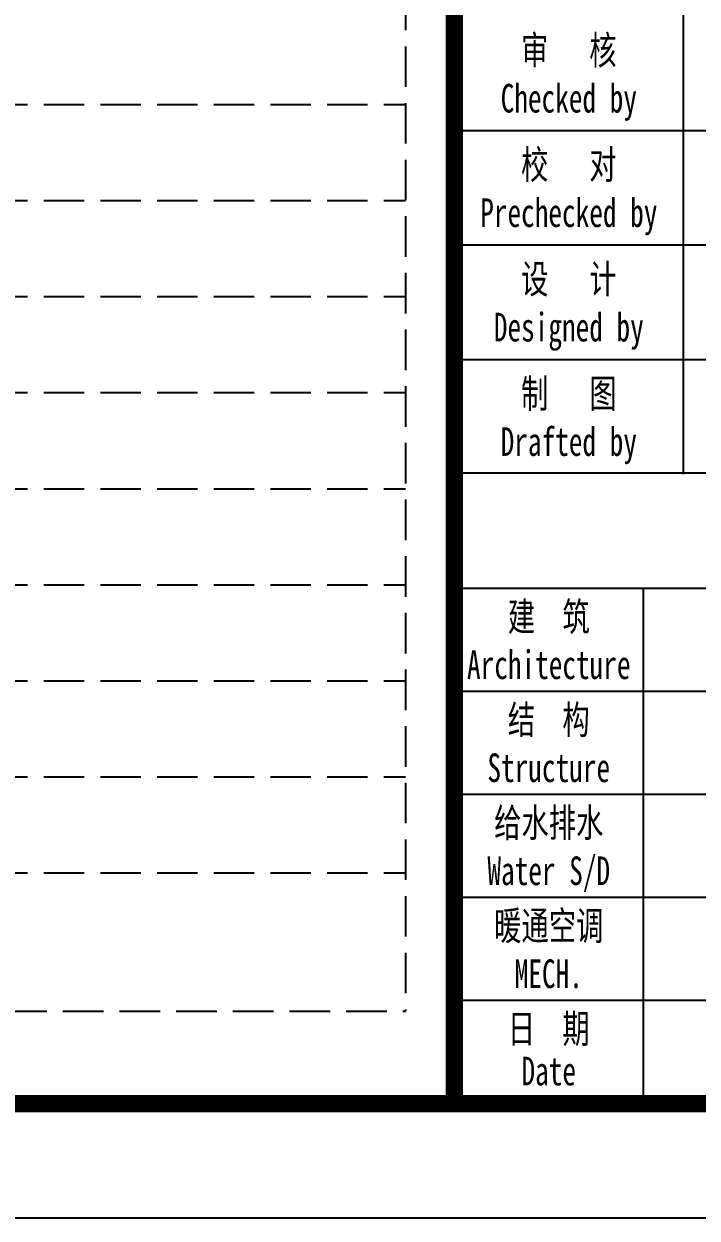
# Model space of a CAD drawing. Extents: x -33967 to 1773478, y -1022458 to -784650.
# Drawn here: x 189074 to 193231, y -967891 to -960513 of the extents above; entities that cross this region are included whole.
import ezdxf
from ezdxf.enums import TextEntityAlignment as Align

# ---------------------------------------------------------------- set-up
doc = ezdxf.new("R2010")
doc.units = 0
doc.header["$LTSCALE"] = 1000
doc.header["$MEASUREMENT"] = 0
doc.linetypes.add('DASH', pattern=[0.35, 0.25, -0.1])
doc.layers.add('PUB_TITLE', color=4, linetype='Continuous')
doc.layers.add('填充', color=251, linetype='Continuous')
doc.styles.add('_gyy_title_ST', font='', dxfattribs={"width": 0.8})
doc.styles.get('_gyy_title_ST').set_extended_font_data('SimSun')

msp = doc.modelspace()

# ---------------------------------------------------------------- linework, layer by layer
at = {"layer": 'PUB_TITLE'}
for p, q in [((193145.6, -958345.9), (193145.6, -963295.4)), ((196681, -961174.2), (191731.5, -961174.2)), ((196681, -961881.3), (191731.5, -961881.3)), ((196681, -962588.3), (191731.5, -962588.3)), ((196681, -964002.5), (191731.5, -964002.5)), ((192898.2, -964002.5), (192898.2, -967184.3)), ((196681, -964638.8), (191731.5, -964638.8)), ((196681, -965275.2), (191731.5, -965275.2)), ((196681, -965911.6), (191731.5, -965911.6)), ((196681, -966547.9), (191731.5, -966547.9))]:
    msp.add_line(p, q, dxfattribs=at)
for points in [[(137923.5, -925891.4), (197388.1, -925891.4), (197388.1, -967891.4), (138169.6, -967891.4)], [(191731.5, -958345.9), (196681, -958345.9), (196681, -963289.4), (191731.5, -963289.4)]]:
    msp.add_lwpolyline(points, close=True, dxfattribs=at)
at = {"layer": 'PUB_TITLE', "const_width": 106.1}
for points in [[(140059, -967184.3), (139691.1, -926598.5), (196681, -926598.5), (196681, -967184.3)], [(191731.5, -926598.5), (196681, -926598.5), (196681, -967184.3), (191731.5, -967184.3)]]:
    msp.add_lwpolyline(points, close=True, dxfattribs=at)
at = {"layer": 'PUB_TITLE'}
msp.add_lwpolyline([(196681, -958345.9), (196681, -963289.4), (191731.5, -963289.4)], dxfattribs=at)
at = {"layer": '填充', "linetype": 'DASH'}
for p, q in [((191429.1, -930552.4), (191429.1, -966613.7)), ((175545.9, -961010.9), (191429.1, -961010.9)), ((175545.9, -961604.4), (191429.1, -961604.4)), ((175545.9, -962198), (191429.1, -962198)), ((175545.9, -962791.5), (191429.1, -962791.5)), ((175545.9, -963385), (191429.1, -963385)), ((175545.9, -963978.6), (191429.1, -963978.6)), ((175545.9, -964572.1), (191429.1, -964572.1)), ((175545.9, -965165.6), (191429.1, -965165.6)), ((175545.9, -965759.2), (191429.1, -965759.2)), ((174964.4, -966613.7), (191429.1, -966613.7))]:
    msp.add_line(p, q, dxfattribs=at)

# ---------------------------------------------------------------- texts
at = {"layer": 'PUB_TITLE', "style": '_gyy_title_ST', "width": 0.7}
for s, height, p in [('审   核', 176.77, (192438.6, -960764.1)), ('Checked by', 176.77, (192438.6, -961061.1)), ('校   对', 176.77, (192438.6, -961471.2)), ('Prechecked by', 176.767, (192438.6, -961768.1)), ('设   计', 176.77, (192438.6, -962178.2)), ('Designed by', 176.767, (192438.6, -962475.2)), ('制   图', 176.77, (192438.6, -962885.3)), ('Drafted by', 176.77, (192438.6, -963182.3)), ('建  筑', 176.77, (192314.8, -964264.1)), ('Architecture', 176.767, (192314.8, -964561.1)), ('结  构', 176.77, (192314.8, -964900.5)), ('Structure', 176.77, (192314.8, -965197.4)), ('给水排水', 176.77, (192314.8, -965536.8)), ('Water S/D', 176.77, (192314.8, -965833.8)), ('暖通空调', 176.77, (192314.8, -966173.2)), ('MECH.', 176.77, (192314.8, -966470.1)), ('日  期', 176.77, (192314.8, -966809.5)), ('Date', 176.77, (192314.8, -967071.2))]:
    msp.add_text(s, height=height, dxfattribs=at).set_placement(p, align=Align.CENTER)

doc.saveas('drawing.dxf')
